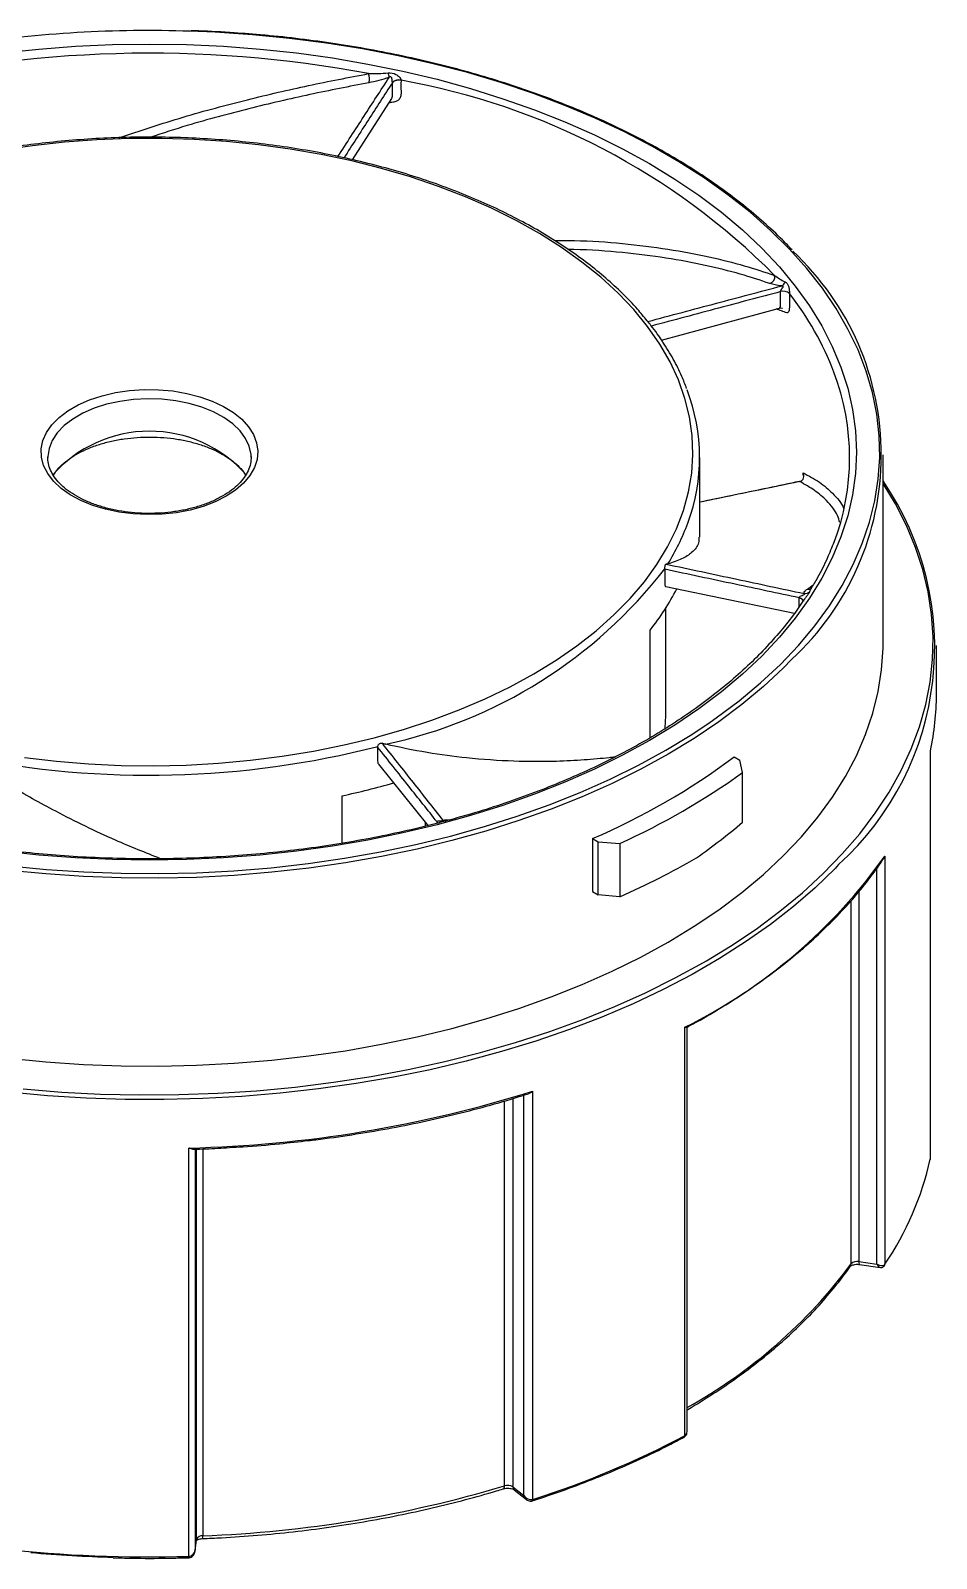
# Model space of a CAD drawing. Header units: millimetres. Extents: x 2517 to 6633, y 792 to 3241.
# Drawn here: x 3266.59 to 3288.33, y 891.37 to 928.03 of the extents above; entities that cross this region are included whole.
import ezdxf

# ---------------------------------------------------------------- set-up
doc = ezdxf.new("R2010")
doc.units = ezdxf.units.MM
doc.layers.add('实线', color=7, linetype='Continuous', lineweight=25)

msp = doc.modelspace()

# ---------------------------------------------------------------- linework, layer by layer
at = {"layer": '实线'}
for p, q in [((3275.2732, 926.4554), (3275.2732, 926.7772)), ((3274.3197, 924.9266), (3275.2568, 926.3981)), ((3284.5871, 921.4414), (3284.5871, 921.7633)), ((3281.7326, 920.5967), (3284.5622, 921.3696)), ((3267.0063, 917.8058), (3267.006, 917.783)), ((3271.886, 917.783), (3271.8856, 917.8081)), ((3282.646, 915.8742), (3282.646, 917.783)), ((3287.046, 913.341), (3287.046, 917.8483)), ((3281.8349, 914.6866), (3284.9248, 914.0496)), ((3285.0315, 914.2029), (3285.0315, 914.4159)), ((3285.2309, 914.6241), (3285.3685, 914.7266)), ((3281.8339, 911.5809), (3281.8339, 914.1716)), ((3281.4575, 911.0602), (3281.4575, 913.6431)), ((3288.326, 912.0999), (3288.326, 913.2757)), ((3288.1801, 900.9495), (3288.1801, 910.7475)), ((3288.1813, 900.9624), (3288.1813, 910.7476)), ((3274.9412, 910.4284), (3276.128, 908.9513)), ((3283.4719, 910.6002), (3283.6081, 910.5216)), ((3283.6766, 910.2251), (3283.6081, 910.5216)), ((3283.6766, 909.0317), (3283.6766, 910.2251)), ((3274.0687, 908.5267), (3274.0687, 909.6655)), ((3276.0597, 909.0363), (3276.0609, 908.9352)), ((3276.3462, 909.0051), (3276.3462, 909.0391)), ((3280.0778, 908.6409), (3280.0778, 907.3671)), ((3280.0778, 908.6409), (3280.214, 908.5622)), ((3280.214, 908.5622), (3280.7277, 908.5227)), ((3280.214, 907.2884), (3280.214, 908.5622)), ((3280.7277, 908.5227), (3280.7277, 907.2444)), ((3287.087, 908.2166), (3287.087, 898.4186)), ((3286.8988, 898.4268), (3286.8988, 907.9326)), ((3280.0778, 907.3671), (3280.214, 907.2884)), ((3280.7277, 907.2444), (3280.214, 907.2884)), ((3286.2798, 898.434), (3286.2798, 907.1472)), ((3286.4668, 907.3721), (3286.4668, 898.4889)), ((3282.2913, 894.3142), (3282.2913, 904.1122)), ((3282.3425, 894.4083), (3282.3425, 904.1195)), ((3277.9625, 893.1075), (3277.9625, 902.3443)), ((3278.1669, 902.4046), (3278.1669, 893.0802)), ((3278.4286, 892.8723), (3278.4286, 902.4821)), ((3278.636, 902.579), (3278.636, 892.781)), ((3270.3921, 891.4164), (3270.3921, 901.2144)), ((3270.5437, 901.1862), (3270.5437, 891.567)), ((3270.5748, 891.8234), (3270.5748, 901.1872)), ((3270.7231, 901.1924), (3270.7231, 891.9091)), ((3288.1777, 900.9323), (3288.1789, 900.9435)), ((3288.1801, 900.9495), (3288.1794, 900.941)), ((3286.4668, 898.4889), (3286.8988, 898.4268)), ((3286.4827, 898.4202), (3286.9775, 898.349)), ((3287.0744, 898.3847), (3287.0734, 898.3835)), ((3287.08, 898.3932), (3287.0845, 898.3988)), ((3278.1669, 893.0802), (3278.4286, 892.8723)), ((3278.1968, 893.0092), (3278.4886, 892.7774)), ((3278.6134, 892.7443), (3278.6345, 892.749)), ((3270.5424, 891.5497), (3270.574, 891.8106)), ((3270.5437, 891.567), (3270.5748, 891.8234)), ((3270.574, 891.8106), (3270.5748, 891.8234))]:
    msp.add_line(p, q, dxfattribs=at)
at = {"layer": '实线', "flags": 128}
for points in [[(3282.9005, 911.4355), (3283.0426, 911.5352), (3283.5934, 911.9477), (3284.1067, 912.376), (3284.581, 912.8191), (3285.0153, 913.2756), (3285.4082, 913.7444), (3285.7588, 914.2243), (3286.0662, 914.714), (3286.3295, 915.2122), (3286.548, 915.7175), (3286.7211, 916.2287), (3286.8485, 916.7443), (3286.9297, 917.263), (3286.9645, 917.7834), (3286.9529, 918.3042), (3286.8949, 918.824), (3286.7906, 919.3413), (3286.6403, 919.8549), (3286.4444, 920.3633), (3286.2034, 920.8652), (3285.918, 921.3593), (3285.5889, 921.8442), (3285.217, 922.3187), (3284.8032, 922.7816), (3284.3488, 923.2315), (3283.8548, 923.6674), (3283.3226, 924.0879), (3282.7536, 924.4921), (3282.1494, 924.8789), (3281.5114, 925.2472), (3280.8415, 925.596), (3280.1413, 925.9245), (3279.4128, 926.2317), (3278.6578, 926.5169), (3277.8784, 926.7792), (3277.0767, 927.018), (3276.2547, 927.2327), (3275.4146, 927.4227), (3274.5588, 927.5875), (3273.6893, 927.7266), (3272.8087, 927.8397), (3271.9191, 927.9265), (3271.0229, 927.9867), (3270.4172, 928.0122)], [(3265.9198, 927.4905), (3266.7929, 927.5839), (3267.6732, 927.6508), (3268.5584, 927.691), (3269.446, 927.7045), (3270.3336, 927.691), (3271.2188, 927.6508), (3272.0991, 927.5839), (3272.9722, 927.4905), (3273.8356, 927.3708), (3274.6869, 927.2253), (3275.5239, 927.0542), (3276.3442, 926.858), (3277.1457, 926.6373), (3277.926, 926.3927), (3278.6831, 926.1249), (3279.4148, 925.8346), (3280.1193, 925.5225), (3280.7945, 925.1896), (3281.4385, 924.8368), (3282.0497, 924.465), (3282.6264, 924.0752), (3283.1669, 923.6685), (3283.6698, 923.2461), (3284.1338, 922.8091), (3284.5575, 922.3586), (3284.9397, 921.8959), (3285.2795, 921.4224), (3285.5759, 920.9392), (3285.8281, 920.4477), (3286.0354, 919.9493), (3286.1972, 919.4453), (3286.3131, 918.9371), (3286.3828, 918.4261), (3286.406, 917.9137), (3286.3828, 917.4012), (3286.3131, 916.8902), (3286.1972, 916.382), (3286.0354, 915.878), (3285.8281, 915.3796), (3285.5759, 914.8881), (3285.2795, 914.4049), (3284.9397, 913.9314), (3284.5575, 913.4687), (3284.1338, 913.0183), (3283.6698, 912.5812), (3283.1669, 912.1588), (3282.6264, 911.7521), (3282.0497, 911.3623), (3281.4385, 910.9905), (3280.7945, 910.6377), (3280.1193, 910.3048), (3279.4148, 909.9927), (3278.6831, 909.7024), (3277.926, 909.4346), (3277.1457, 909.19), (3276.3442, 908.9693), (3275.5239, 908.7732), (3274.6869, 908.6021), (3273.8356, 908.4565), (3272.9722, 908.3368), (3272.0991, 908.2434), (3271.2188, 908.1765), (3270.3336, 908.1363), (3269.446, 908.1229), (3268.5584, 908.1363), (3267.6732, 908.1765), (3266.7929, 908.2434), (3265.9198, 908.3368)], [(3275.2591, 926.4062), (3275.2702, 926.4295), (3275.2732, 926.4553), (3275.2732, 926.4554), (3275.2732, 926.4554)], [(3278.6667, 912.5907), (3279.2016, 912.9185), (3279.7016, 913.2643), (3280.1649, 913.6267), (3280.5898, 914.0044), (3280.9749, 914.3961), (3281.3186, 914.8005), (3281.6199, 915.2159), (3281.8776, 915.641), (3282.0907, 916.0743), (3282.2587, 916.5141), (3282.3807, 916.959), (3282.4565, 917.4073), (3282.4856, 917.8573), (3282.4681, 918.3076), (3282.404, 918.7565), (3282.2935, 919.2024), (3282.137, 919.6436), (3281.9351, 920.0787), (3281.6884, 920.506), (3281.398, 920.924), (3281.0647, 921.3312), (3280.6899, 921.7262), (3280.2748, 922.1076), (3279.8209, 922.4739), (3279.3299, 922.824), (3278.8036, 923.1564), (3278.2437, 923.4701), (3277.6523, 923.7639), (3277.0316, 924.0367), (3276.3837, 924.2877), (3275.711, 924.5158), (3275.0158, 924.7202), (3274.3007, 924.9004), (3273.5682, 925.0555), (3272.821, 925.185), (3272.0617, 925.2885), (3271.293, 925.3656), (3270.5177, 925.416), (3269.7386, 925.4396), (3268.9584, 925.4362), (3268.18, 925.4059), (3267.4061, 925.3488), (3266.6395, 925.2651), (3265.8829, 925.155)], [(3284.5596, 921.3678), (3284.5701, 921.3722), (3284.6224, 921.3708), (3284.6315, 921.3681), (3284.6333, 921.3675), (3284.6341, 921.3672), (3284.6345, 921.3671), (3284.6345, 921.3671), (3284.6346, 921.3671), (3284.6346, 921.3671), (3284.6346, 921.3671), (3284.6346, 921.3671)], [(3284.5616, 921.3714), (3284.5719, 921.3764), (3284.5825, 921.3999), (3284.5871, 921.4414), (3284.5871, 921.4414), (3284.5871, 921.4414)], [(3271.2845, 916.8523), (3271.023, 916.7203), (3270.7334, 916.6096), (3270.4209, 916.5222), (3270.0909, 916.4596), (3269.7494, 916.423), (3269.4026, 916.4129), (3269.0564, 916.4297), (3268.7173, 916.4729), (3268.3911, 916.5418), (3268.0838, 916.6352), (3267.8008, 916.7514), (3267.5471, 916.8884), (3267.3273, 917.0436), (3267.1454, 917.2144), (3267.0045, 917.3977), (3266.9071, 917.5902), (3266.8551, 917.7884), (3266.8493, 917.9889), (3266.8898, 918.188), (3266.9759, 918.3822), (3267.1062, 918.5681), (3267.2782, 918.7423), (3267.4888, 918.9017), (3267.7344, 919.0435), (3268.0106, 919.1651), (3268.3123, 919.2644), (3268.6343, 919.3396), (3268.9708, 919.3893), (3269.3157, 919.4127), (3269.663, 919.4094), (3270.0064, 919.3793), (3270.3398, 919.3231), (3270.6572, 919.2418), (3270.9531, 919.1367), (3271.222, 919.0099), (3271.4593, 918.8634), (3271.6606, 918.7), (3271.8224, 918.5226), (3271.9418, 918.3343), (3272.0166, 918.1385), (3272.0456, 917.9387), (3272.0282, 917.7385), (3271.9647, 917.5414), (3271.8563, 917.3509), (3271.7049, 917.1704), (3271.5131, 917.0033), (3271.2845, 916.8523)], [(3271.8856, 917.8081), (3271.8827, 917.8567), (3271.8412, 918.0518), (3271.7531, 918.2416), (3271.6201, 918.4225), (3271.4447, 918.5909), (3271.2305, 918.7437), (3270.9815, 918.8777), (3270.7027, 918.9904), (3270.3994, 919.0796), (3270.0775, 919.1436), (3269.7434, 919.1811), (3269.4034, 919.1914), (3269.0643, 919.1743), (3268.7326, 919.13), (3268.4148, 919.0596), (3268.1171, 918.9643), (3267.8452, 918.8461), (3267.6045, 918.7071), (3267.3996, 918.5502), (3267.2346, 918.3783), (3267.1126, 918.1948), (3267.036, 918.0034), (3267.0064, 917.8076), (3267.0063, 917.8058)], [(3282.8114, 905.7084), (3283.3857, 906.0589), (3283.9972, 906.469), (3284.5724, 906.8963), (3285.1101, 907.3396), (3285.6088, 907.7978), (3286.0674, 908.2698), (3286.4846, 908.7543), (3286.8594, 909.2503), (3287.191, 909.7565), (3287.4785, 910.2716), (3287.7211, 910.7943), (3287.9182, 911.3233), (3288.0695, 911.8574), (3288.1745, 912.3951), (3288.2328, 912.9352), (3288.2445, 913.4763), (3288.2095, 914.0171), (3288.1278, 914.5562), (3287.9996, 915.0922), (3287.8254, 915.624), (3287.6054, 916.15), (3287.3403, 916.669), (3287.046, 917.1564)], [(3285.0421, 917.2075), (3285.0439, 917.2076), (3285.0475, 917.2066)], [(3285.0315, 914.417), (3285.0598, 914.409), (3285.0849, 914.398), (3285.1057, 914.3845), (3285.1214, 914.369), (3285.1314, 914.352), (3285.1354, 914.3343), (3285.1355, 914.3323)], [(3281.8911, 906.1566), (3282.5152, 906.536), (3283.1047, 906.9334), (3283.658, 907.3478), (3284.1736, 907.7781), (3284.6501, 908.2232), (3285.0864, 908.6818), (3285.4811, 909.1528), (3285.8333, 909.6349), (3286.1421, 910.1268), (3286.4066, 910.6272), (3286.6261, 911.1348), (3286.8, 911.6483), (3286.928, 912.1663), (3287.0095, 912.6874), (3287.0445, 913.2102), (3287.046, 913.341)], [(3284.8593, 912.9434), (3284.6501, 912.7305), (3284.1736, 912.2854), (3283.658, 911.8551), (3283.1047, 911.4407), (3282.5152, 911.0433), (3281.8911, 910.6639), (3281.2339, 910.3036), (3280.5455, 909.9633), (3279.8276, 909.6439), (3279.0823, 909.3463), (3278.3113, 909.0712), (3277.5169, 908.8193), (3276.701, 908.5915), (3275.866, 908.3881), (3275.0138, 908.2099), (3274.147, 908.0572), (3273.2676, 907.9305), (3272.3781, 907.8301), (3271.4809, 907.7562), (3270.5782, 907.7091), (3269.6726, 907.6889), (3268.7663, 907.6956), (3267.8619, 907.7293), (3266.9616, 907.7898), (3266.068, 907.877)], [(3266.4493, 910.5873), (3267.2137, 910.497), (3267.986, 910.4332), (3268.7635, 910.3961), (3269.5435, 910.386), (3270.3232, 910.4029), (3271.0997, 910.4466), (3271.8703, 910.5171), (3272.6322, 910.614), (3273.3827, 910.7371), (3274.1191, 910.8858), (3274.8388, 911.0597), (3275.5392, 911.2582), (3276.2177, 911.4805), (3276.8721, 911.7258), (3277.4998, 911.9932), (3278.0987, 912.2819), (3278.6667, 912.5907)], [(3266.0833, 907.9876), (3266.9729, 907.9008), (3267.8691, 907.8406), (3268.7694, 907.8071), (3269.6716, 907.8004), (3270.5731, 907.8205), (3271.4716, 907.8674), (3272.3648, 907.9409), (3273.2503, 908.0409), (3274.1256, 908.167), (3274.9885, 908.319), (3275.8368, 908.4965), (3276.6681, 908.6989), (3277.4802, 908.9257), (3278.271, 909.1764), (3279.0385, 909.4502), (3279.7805, 909.7465), (3280.495, 910.0645), (3281.1803, 910.4032), (3281.8345, 910.7619), (3282.4558, 911.1396), (3282.9005, 911.4355)], [(3281.8144, 911.2592), (3281.8187, 911.297), (3281.8339, 911.5809)], [(3285.9802, 908.014), (3285.893, 907.9237), (3285.4144, 907.4607), (3284.8967, 907.0119), (3284.3412, 906.5785), (3283.7492, 906.1614), (3283.1223, 905.7618), (3282.4619, 905.3805), (3281.7696, 905.0186), (3281.0472, 904.6769), (3280.2964, 904.3562), (3279.519, 904.0574), (3278.717, 903.7811), (3277.8923, 903.528), (3277.0469, 903.2988), (3276.1829, 903.094), (3275.3024, 902.9141), (3274.4076, 902.7596), (3273.5007, 902.6308), (3272.5838, 902.5281), (3271.6593, 902.4517), (3270.7293, 902.4017), (3269.7963, 902.3784), (3268.8623, 902.3817), (3267.9298, 902.4117), (3267.001, 902.4683), (3266.0781, 902.5513)], [(3266.068, 903.3697), (3266.9616, 903.2825), (3267.8619, 903.222), (3268.7663, 903.1883), (3269.6726, 903.1816), (3270.5782, 903.2018), (3271.4809, 903.2489), (3272.3781, 903.3228), (3273.2676, 903.4232), (3274.147, 903.5499), (3275.0138, 903.7026), (3275.866, 903.8808), (3276.701, 904.0842), (3277.5169, 904.312), (3278.3113, 904.5639), (3279.0823, 904.839), (3279.8276, 905.1366), (3280.5455, 905.456), (3281.2339, 905.7963), (3281.8911, 906.1566)], [(3266.4125, 902.6302), (3267.3411, 902.5563), (3268.2749, 902.5091), (3269.2116, 902.4889), (3270.149, 902.4956), (3271.0845, 902.5293), (3272.016, 902.5899), (3272.9411, 902.6772), (3273.8576, 902.7911), (3274.763, 902.9311), (3275.6552, 903.0971), (3276.532, 903.2885), (3277.3912, 903.5049), (3278.2306, 903.7457), (3279.0482, 904.0104), (3279.8419, 904.2983), (3280.6098, 904.6087), (3281.3499, 904.9408), (3282.0604, 905.2938), (3282.7396, 905.6668), (3282.8114, 905.7084)], [(3277.9343, 893.0361), (3277.9405, 893.039), (3277.9498, 893.0487), (3277.9567, 893.0637), (3277.961, 893.0836), (3277.9625, 893.1075)], [(3278.636, 892.781), (3278.6336, 892.7687), (3278.6299, 892.7584), (3278.6249, 892.7505), (3278.6189, 892.7452), (3278.6135, 892.7431)], [(3278.6444, 892.7833), (3278.6437, 892.7713), (3278.6415, 892.7613), (3278.6379, 892.7538), (3278.633, 892.7489), (3278.63, 892.7475)]]:
    msp.add_lwpolyline(points, dxfattribs=at)
at = {"layer": '实线'}
for centre, radius, start, end in [((3269.4375, 898.1699), 29.8584, 88.11963, 98.51201), ((3269.4592, 899.2428), 28.2427, 79.30682, 104.0006), ((3274.4589, 926.8729), 0.27, 338.95261, 26.89872), ((3274.8232, 926.8885), 0.374, 2.53246, 19.52467), ((3275.4238, 926.632), 0.21, 74.34891, 135.85442), ((3275.4214, 926.6325), 0.2071, 73.42095, 135.69977), ((3272.5825, 910.3634), 16.7238, 44.82307, 80.02112), ((3280.3255, 917.8471), 6.6784, 312.75572, 47.00482), ((3284.2774, 922.1196), 0.1703, 288.15467, 11.08185), ((3284.6544, 921.5558), 0.2191, 48.48, 107.89407), ((3284.6533, 921.5571), 0.2165, 47.48384, 107.80976), ((3284.5547, 922.0351), 0.1465, 294.94094, 344.83037), ((3279.0469, 917.2225), 7.3021, 20.91142, 38.01747), ((3280.4741, 917.7829), 5.7689, 339.10391, 20.77137), ((3278.1276, 917.7834), 4.517, 339.55375, 21.06246), ((3269.4473, 915.3229), 3.0926, 41.39331, 138.80234), ((3281.2324, 913.2286), 7.0522, 312.31716, 34.47571), ((3277.3284, 918.0612), 5.3629, 328.13365, 339.75632), ((3272.6945, 922.1734), 11.5292, 282.10884, 322.25165), ((3276.6952, 917.4343), 6.0871, 321.47707, 332.59188), ((3285.0255, 914.3029), 0.1132, 13.58548, 86.94556), ((3285.1706, 914.6818), 0.1634, 262.52464, 313.49726), ((3285.2592, 914.7684), 0.147, 258.91439, 293.99137), ((3281.9576, 912.1029), 6.3684, 347.71189, 359.9731), ((3269.4354, 932.3266), 22.1669, 258.51915, 284.32937), ((3273.5561, 923.8574), 16.5553, 293.19965, 306.79498), ((3270.0059, 928.5354), 19.3023, 282.15089, 285.93596), ((3273.6985, 924.1042), 17.0937, 294.28127, 305.71336), ((3276.3007, 909.0012), 0.0599, 0.41303, 40.5849), ((3276.3003, 909), 0.0603, 1.00363, 40.44823), ((3276.5515, 909.1655), 0.1077, 230.81428, 275.7338), ((3276.5126, 915.718), 12.9649, 296.46951, 324.64857), ((3269.6802, 931.0982), 29.8923, 271.36471, 287.4337), ((3280.8954, 902.5941), 7.4682, 326.05031, 347.23107), ((3276.3376, 905.8147), 12.3823, 299.00962, 323.41119), ((3286.1819, 898.4324), 0.0979, 325.43812, 0.93418), ((3286.4235, 898.2908), 0.2029, 77.66345, 135.09624), ((3286.549, 898.4718), 0.084, 168.20198, 217.86342), ((3287.0294, 898.4207), 0.0576, 321.28836, 357.91208), ((3287.0412, 898.4227), 0.0493, 326.89998, 0.82586), ((3271.9773, 913.7815), 22.0313, 287.61506, 297.89364), ((3282.2458, 894.3052), 0.0387, 304.25915, 6.94741), ((3282.2593, 894.3061), 0.033, 311.94629, 14.19301), ((3269.6684, 920.7462), 28.8564, 272.09458, 286.70382), ((3278.0362, 892.8805), 0.2387, 56.79629, 108.00134), ((3278.2536, 893.0749), 0.0868, 176.51216, 229.18468), ((3270.7059, 891.7677), 0.1425, 83.04542, 156.9781), ((3270.4974, 891.8909), 0.2264, 347.36874, 4.61682), ((3269.4443, 923.8577), 32.4556, 263.72039, 271.6563), ((3269.4344, 923.6105), 32.2273, 264.94873, 268.46721), ((3270.2241, 891.4065), 0.1585, 351.03024, 3.2977), ((3270.586, 891.4345), 0.1948, 185.34567, 195.29697)]:
    msp.add_arc(centre, radius, start, end, dxfattribs=at)
for centre, major_axis, ratio, start_param, end_param in [((3269.446, 915.3956), (18.1355, 1.508), 0.6251762, 5.4678791, 5.5609278), ((3269.446, 915.4298), (18.1594, -0.2698), 0.5671246, 5.3911361, 5.5282413), ((3286.9375, 898.5164), (0.1515, -0.0947), 0.5418637, 4.7946607, 6.2455115), ((3286.9375, 898.5164), (-0.0543, 0.1663), 0.4066435, 2.0023333, 2.9434426), ((3282.1825, 894.4467), (0.1373, -0.1075), 0.7640538, 5.9996815, 6.8222138), ((3278.5581, 892.9266), (0.1373, -0.1075), 0.7640538, 4.3089396, 5.7597904), ((3278.5581, 892.9266), (-0.0125, 0.1763), 0.7779462, 1.8280789, 2.5017114), ((3270.3841, 891.5735), (0.1381, 0.0836), 0.9678817, 4.2326452, 5.683496)]:
    msp.add_ellipse(centre, major_axis=major_axis, ratio=ratio, start_param=start_param, end_param=end_param, dxfattribs=at)
for points, knots in [([(3272.1871, 927.9165), (3271.9512, 927.9368), (3271.4328, 927.9813), (3270.8483, 928.0149), (3270.5004, 928.0228), (3270.4379, 928.0242)], [0, 0, 0, 0, 0.4066266, 0.8933152, 1, 1, 1, 1]), ([(3284.8628, 922.7635), (3284.7873, 922.844), (3284.5752, 923.0699), (3284.1867, 923.428), (3283.7017, 923.8376), (3283.1811, 924.2324), (3282.6284, 924.6121), (3282.0443, 924.9757), (3281.4305, 925.3223), (3280.7883, 925.6512), (3280.1192, 925.9615), (3279.4249, 926.2526), (3278.707, 926.5237), (3277.9671, 926.7742), (3277.2072, 927.0035), (3276.4289, 927.2112), (3275.6341, 927.3967), (3274.8246, 927.5595), (3274.0026, 927.6999), (3273.1692, 927.8147), (3272.5631, 927.8865), (3272.2337, 927.9128), (3272.1871, 927.9165)], [0, 0, 0, 0, 0.0295237, 0.0829361, 0.1363602, 0.1897924, 0.2432295, 0.2966692, 0.3501092, 0.4035482, 0.4569852, 0.5104198, 0.5638516, 0.6172805, 0.6707066, 0.7241299, 0.7775506, 0.830969, 0.8843852, 0.9377998, 0.9912128, 1, 1, 1, 1]), ([(3268.7123, 925.4562), (3269.2272, 925.6266), (3270.2583, 925.9679), (3271.7821, 926.3749), (3273.2736, 926.7209), (3274.2232, 926.9034), (3274.6997, 926.995)], [0, 0, 0, 0, 0.2529662, 0.5065453, 0.752415, 1, 1, 1, 1]), ([(3273.9685, 925.0055), (3274.176, 925.3265), (3274.5857, 925.9605), (3274.9949, 926.5929), (3275.1969, 926.905)], [0, 0, 0, 0, 0.5063331, 1, 1, 1, 1]), ([(3275.1969, 926.905), (3275.1129, 926.8748), (3275.031, 926.8506), (3274.8693, 926.8084), (3274.7894, 926.7906), (3274.7109, 926.7759)], [0, 0, 0, 0, 0.5, 0.5, 1, 1, 1, 1]), ([(3275.1758, 927.0135), (3275.2398, 927.0195), (3275.3045, 927.006), (3275.3867, 926.9597), (3275.4123, 926.9404), (3275.446, 926.905), (3275.4566, 926.892), (3275.4735, 926.8639), (3275.48, 926.848), (3275.4805, 926.8342)], [0, 0, 0, 0, 0.5, 0.5, 0.75, 0.75, 0.875, 0.875, 1, 1, 1, 1]), ([(3275.2732, 926.7782), (3275.2729, 926.7929), (3275.272, 926.8123), (3275.2692, 926.8452), (3275.2673, 926.8602), (3275.2607, 926.8884), (3275.2572, 926.9028), (3275.2385, 926.9162), (3275.229, 926.9174), (3275.2119, 926.9135), (3275.2042, 926.9095), (3275.1969, 926.905)], [0, 0, 0, 0, 0.25, 0.25, 0.5, 0.5, 0.75, 0.75, 0.875, 0.875, 1, 1, 1, 1]), ([(3274.7109, 926.7759), (3274.2421, 926.6852), (3273.3014, 926.5031), (3271.8377, 926.1604), (3270.5562, 925.8218), (3269.7669, 925.5637), (3269.4744, 925.4681)], [0, 0, 0, 0, 0.27801779, 0.55797674, 0.83616835, 1, 1, 1, 1]), ([(3275.2732, 926.7772), (3275.0818, 926.4804), (3274.6951, 925.8805), (3274.3084, 925.2792), (3274.113, 924.9755)], [0, 0, 0, 0, 0.4947759, 1, 1, 1, 1]), ([(3275.4805, 926.831), (3275.4795, 926.7445), (3275.478, 926.6208), (3275.484, 926.464), (3275.4441, 926.3814), (3275.379, 926.3266), (3275.286, 926.3059), (3275.2217, 926.2953), (3275.1878, 926.2897)], [0, 0, 0, 0, 0.3576546, 0.5110312, 0.6310642, 0.7515682, 0.8687964, 1, 1, 1, 1]), ([(3281.3837, 921.0653), (3281.3084, 921.158), (3281.1269, 921.3815), (3280.7961, 921.7224), (3280.399, 922.0887), (3279.9658, 922.4407), (3279.4995, 922.778), (3279.0014, 923.0993), (3278.4731, 923.4036), (3277.9163, 923.6899), (3277.3328, 923.9575), (3276.7246, 924.2054), (3276.0934, 924.433), (3275.4413, 924.6395), (3274.7704, 924.8243), (3274.0828, 924.987), (3273.3806, 925.1268), (3272.6661, 925.2436), (3271.9415, 925.3368), (3271.2091, 925.4063), (3270.4711, 925.4518), (3269.7299, 925.4731), (3268.9878, 925.4703), (3268.2472, 925.4432), (3267.5103, 925.3921), (3266.7795, 925.317), (3266.0571, 925.2183), (3265.3453, 925.0961), (3264.6464, 924.9508), (3263.9626, 924.783), (3263.296, 924.593), (3262.6486, 924.3815), (3262.0227, 924.1491), (3261.42, 923.8965), (3260.8426, 923.6244), (3260.2922, 923.3337), (3259.7706, 923.0252), (3259.2795, 922.6999), (3258.8205, 922.3587), (3258.3951, 922.0026), (3258.0049, 921.6328), (3257.6499, 921.2508), (3257.3369, 920.8564), (3257.1386, 920.5838), (3257.0562, 920.4407), (3257.053, 920.4352)], [0, 0, 0, 0, 0.0169611, 0.0408739, 0.0648096, 0.0887615, 0.1127238, 0.1366919, 0.1606621, 0.1846314, 0.2085984, 0.232562, 0.2565218, 0.2804777, 0.3044299, 0.3283784, 0.3523237, 0.3762661, 0.4002063, 0.4241445, 0.4480814, 0.4720176, 0.4959534, 0.5198894, 0.543826, 0.5677638, 0.5917033, 0.615645, 0.6395894, 0.6635371, 0.6874885, 0.7114442, 0.7354043, 0.7593693, 0.7833391, 0.8073135, 0.8312922, 0.8552739, 0.879257, 0.9032381, 0.9272133, 0.9511775, 0.9751245, 0.9990469, 1, 1, 1, 1]), ([(3279.1649, 922.9878), (3279.3244, 922.9891), (3279.897, 922.9941), (3280.8157, 922.9244), (3281.903, 922.792), (3282.8769, 922.6054), (3283.7398, 922.3875), (3284.2091, 922.2309), (3284.4445, 922.1523)], [0, 0, 0, 0, 0.0709295, 0.2545413, 0.4434582, 0.6323751, 0.8155487, 1, 1, 1, 1]), ([(3284.3305, 921.9578), (3284.1003, 922.0341), (3283.6383, 922.1871), (3282.7955, 922.398), (3281.8528, 922.5782), (3280.7919, 922.7054), (3280.0008, 922.7735), (3279.5418, 922.7713), (3279.5001, 922.7711)], [0, 0, 0, 0, 0.1945352, 0.3904288, 0.5850856, 0.7797424, 0.9800062, 1, 1, 1, 1]), ([(3281.3995, 921.0464), (3281.9488, 921.1931), (3282.4981, 921.3395), (3283.0473, 921.4856), (3283.5704, 921.6247), (3284.0934, 921.7636), (3284.6164, 921.9023)], [0, 0, 0, 0, 0.0022615971, 0.0022615971, 0.0022615971, 0.0044154381, 0.0044154381, 0.0044154381, 0.0044154381]), ([(3284.5871, 921.7633), (3284.0899, 921.6311), (3283.057, 921.3565), (3282.0242, 921.0805), (3281.4885, 920.9374)], [0, 0, 0, 0, 0.4813682, 1, 1, 1, 1]), ([(3284.6164, 921.9023), (3284.5549, 921.9069), (3284.5031, 921.9146), (3284.4092, 921.9336), (3284.3675, 921.9449), (3284.3305, 921.9578)], [0, 0, 0, 0, 0.5, 0.5, 1, 1, 1, 1]), ([(3284.7996, 921.7167), (3284.8022, 921.6043), (3284.8055, 921.4619), (3284.7944, 921.3095), (3284.7725, 921.2616), (3284.7326, 921.2447), (3284.6531, 921.2883), (3284.5698, 921.3146), (3284.5025, 921.3393), (3284.4806, 921.3473)], [0, 0, 0, 0, 0.2930927, 0.371116, 0.447021, 0.5232616, 0.6468116, 0.8849574, 1, 1, 1, 1]), ([(3284.5871, 921.7643), (3284.587, 921.779), (3284.5964, 921.7965), (3284.6146, 921.8256), (3284.6244, 921.8387), (3284.6423, 921.8642), (3284.6524, 921.8771), (3284.6522, 921.895), (3284.6472, 921.8997), (3284.6329, 921.9032), (3284.6247, 921.9031), (3284.6164, 921.9023)], [0, 0, 0, 0, 0.25, 0.25, 0.5, 0.5, 0.75, 0.75, 0.875, 0.875, 1, 1, 1, 1]), ([(3284.6961, 921.9968), (3284.7346, 921.9783), (3284.7636, 921.9424), (3284.7857, 921.8712), (3284.7904, 921.8446), (3284.7954, 921.7999), (3284.7967, 921.7841), (3284.7987, 921.7515), (3284.7994, 921.7339), (3284.7996, 921.7199)], [0, 0, 0, 0, 0.5, 0.5, 0.75, 0.75, 0.875, 0.875, 1, 1, 1, 1]), ([(3282.3318, 919.4429), (3282.2957, 919.5383), (3282.2061, 919.775), (3282.0174, 920.1458), (3281.769, 920.554), (3281.5564, 920.8609), (3281.4154, 921.0277), (3281.3837, 921.0653)], [0, 0, 0, 0, 0.1701039, 0.421832, 0.6740267, 0.926667, 1, 1, 1, 1]), ([(3267.1399, 917.3566), (3267.1612, 917.3913), (3267.2153, 917.4795), (3267.3468, 917.6152), (3267.5257, 917.7596), (3267.7384, 917.8903), (3267.9797, 918.0054), (3268.2465, 918.1025), (3268.5341, 918.1797), (3268.8378, 918.2355), (3269.1521, 918.2687), (3269.4718, 918.2786), (3269.7911, 918.2649), (3270.1044, 918.228), (3270.4061, 918.1686), (3270.6909, 918.0878), (3270.9538, 917.9876), (3271.1902, 917.87), (3271.3967, 917.7378), (3271.5677, 917.5937), (3271.6872, 917.4658), (3271.7347, 917.386), (3271.751, 917.3584)], [0, 0, 0, 0, 0.0343279, 0.0872385, 0.1394879, 0.1915037, 0.2434859, 0.2955214, 0.3476502, 0.399871, 0.452164, 0.5045015, 0.556853, 0.6091809, 0.6614485, 0.7136242, 0.7656793, 0.817594, 0.8693713, 0.9210645, 0.9727747, 1, 1, 1, 1]), ([(3271.2045, 916.8602), (3271.1655, 916.8386), (3271.052, 916.7757), (3270.8419, 916.6834), (3270.5695, 916.5913), (3270.2769, 916.5198), (3269.9699, 916.47), (3269.6535, 916.4431), (3269.3334, 916.4396), (3269.0152, 916.4596), (3268.7045, 916.5027), (3268.4069, 916.5681), (3268.1275, 916.6543), (3267.8713, 916.7595), (3267.6427, 916.8813), (3267.4455, 917.0171), (3267.2825, 917.1637), (3267.1557, 917.318), (3267.0668, 917.4773), (3267.0126, 917.6394), (3267.0085, 917.7479), (3267.0065, 917.8026)], [0, 0, 0, 0, 0.0280529, 0.0817608, 0.1355799, 0.1894982, 0.2435072, 0.2975836, 0.3516977, 0.4058175, 0.4599009, 0.5139131, 0.5678217, 0.6215988, 0.6752283, 0.728724, 0.7821617, 0.8356596, 0.8895375, 0.9443363, 1, 1, 1, 1]), ([(3271.8854, 917.8047), (3271.8834, 917.7489), (3271.8794, 917.6361), (3271.8213, 917.4671), (3271.7249, 917.3008), (3271.5887, 917.1428), (3271.4184, 916.9934), (3271.2761, 916.9049), (3271.2045, 916.8602)], [0, 0, 0, 0, 0.1694036, 0.3422844, 0.510722, 0.6747102, 0.836174, 1, 1, 1, 1]), ([(3285.0483, 917.2068), (3285.0723, 917.2119), (3285.0927, 917.2241), (3285.1222, 917.2555), (3285.1318, 917.2746), (3285.1476, 917.3352), (3285.1417, 917.3786), (3285.1248, 917.4191)], [0, 0, 0, 0, 0.25, 0.25, 0.5, 0.5, 1, 1, 1, 1]), ([(3285.1348, 917.3407), (3285.1334, 917.3662), (3285.1319, 917.3926), (3285.125, 917.4182), (3285.1248, 917.4191)], [0, 0, 0, 0, 0.9646678, 1, 1, 1, 1]), ([(3285.1248, 917.4191), (3285.2623, 917.3452), (3285.5379, 917.197), (3285.8597, 916.9082), (3286.0534, 916.6929), (3286.0983, 916.5646), (3286.0991, 916.5622)], [0, 0, 0, 0, 0.3074662, 0.6163685, 0.9929481, 1, 1, 1, 1]), ([(3285.0421, 917.2075), (3284.7916, 917.1554), (3283.9929, 916.9893), (3283.1942, 916.8235), (3282.646, 916.7097)], [0, 0, 0, 0, 0.31364006, 1, 1, 1, 1]), ([(3285.0475, 917.2066), (3284.3314, 917.058), (3283.5309, 916.8919), (3282.7303, 916.726), (3282.646, 916.7085)], [0, 0, 0, 0, 0.894698, 1, 1, 1, 1]), ([(3286.0046, 916.2256), (3285.9893, 916.281), (3285.9387, 916.4643), (3285.7278, 916.7243), (3285.4197, 916.999), (3285.1718, 917.1373), (3285.0475, 917.2066)], [0, 0, 0, 0, 0.1481636, 0.4896552, 0.7443052, 1, 1, 1, 1]), ([(3282.6269, 915.8743), (3282.6295, 915.8278), (3282.6368, 915.6986), (3282.4856, 915.5151), (3282.2326, 915.3403), (3281.9998, 915.2667), (3281.883, 915.2298)], [0, 0, 0, 0, 0.1795378, 0.4982672, 0.7483843, 1, 1, 1, 1]), ([(3285.8641, 915.7534), (3285.8123, 915.622), (3285.6995, 915.3352), (3285.5144, 914.9631), (3285.369, 914.7253), (3285.3157, 914.6382)], [0, 0, 0, 0, 0.3489361, 0.7616405, 1, 1, 1, 1]), ([(3281.8107, 915.1154), (3281.8114, 915.1232), (3281.8118, 915.1318), (3281.8123, 915.1403), (3281.8128, 915.1488), (3281.8133, 915.1575), (3281.8141, 915.1658), (3281.8149, 915.1745), (3281.816, 915.1829), (3281.8177, 915.1904), (3281.8194, 915.1979), (3281.8218, 915.2047), (3281.8248, 915.2099), (3281.8276, 915.2148), (3281.8311, 915.2186), (3281.8347, 915.2209), (3281.8374, 915.2225), (3281.8402, 915.2235), (3281.843, 915.2237)], [0, 0, 0, 0, 0.00003213243, 0.00003213243, 0.00003213243, 0.00006413439, 0.00006413439, 0.00006413439, 0.00009796916, 0.00009796916, 0.00009796916, 0.00013237075, 0.00013237075, 0.00013237075, 0.00016431008, 0.00016431008, 0.00016431008, 0.00018722294, 0.00018722294, 0.00018722294, 0.00018722294]), ([(3281.843, 915.2237), (3282.4074, 915.1041), (3282.9719, 914.9841), (3283.5364, 914.8639), (3284.074, 914.7494), (3284.6117, 914.6347), (3285.1493, 914.5198)], [0, 0, 0, 0, 0.0022615971, 0.0022615971, 0.0022615971, 0.0044154381, 0.0044154381, 0.0044154381, 0.0044154381]), ([(3281.8101, 915.1004), (3281.8102, 915.0518), (3281.8104, 914.9409), (3281.8087, 914.8102), (3281.8112, 914.7193), (3281.8205, 914.691), (3281.8302, 914.6882), (3281.835, 914.6868)], [0, 0, 0, 0, 0.3102312, 0.7072359, 0.8173292, 0.9091257, 1, 1, 1, 1]), ([(3285.0315, 914.4159), (3284.5197, 914.5251), (3284.0079, 914.634), (3283.4962, 914.7428), (3282.9341, 914.8623), (3282.3721, 914.9815), (3281.8101, 915.1004)], [0.0002009624, 0.0002009624, 0.0002009624, 0.0002009624, 0.0022498948, 0.0022498948, 0.0022498948, 0.0045000334, 0.0045000334, 0.0045000334, 0.0045000334]), ([(3285.1569, 914.3831), (3285.0709, 914.2559), (3284.8844, 913.9802), (3284.5507, 913.5665), (3284.1667, 913.1414), (3283.7452, 912.7278), (3283.2888, 912.3266), (3282.798, 911.9387), (3282.2741, 911.5652), (3281.7184, 911.2069), (3281.1323, 910.8647), (3280.5171, 910.5396), (3279.8744, 910.2323), (3279.2057, 909.9437), (3278.5128, 909.6743), (3277.7967, 909.4258), (3277.1509, 909.2225), (3276.7369, 909.1113), (3276.5755, 909.068)], [0, 0, 0, 0, 0.0553712, 0.1200334, 0.18464, 0.249204, 0.3137372, 0.3782497, 0.4427497, 0.5072436, 0.5717359, 0.6362295, 0.7007269, 0.7652301, 0.8297402, 0.8942577, 0.9587827, 1, 1, 1, 1]), ([(3285.0315, 914.417), (3285.0317, 914.4316), (3285.0458, 914.4435), (3285.0744, 914.4614), (3285.0902, 914.4684), (3285.1221, 914.482), (3285.1399, 914.4882), (3285.1583, 914.5018), (3285.1607, 914.5071), (3285.1576, 914.5147), (3285.1537, 914.5175), (3285.1493, 914.5198)], [0, 0, 0, 0, 0.25, 0.25, 0.5, 0.5, 0.75, 0.75, 0.875, 0.875, 1, 1, 1, 1]), ([(3285.1493, 914.5198), (3285.1463, 914.5398), (3285.1549, 914.5579), (3285.1839, 914.5923), (3285.2048, 914.6086), (3285.2309, 914.6241)], [0, 0, 0, 0, 0.5, 0.5, 1, 1, 1, 1]), ([(3285.2831, 914.5632), (3285.2795, 914.5547), (3285.2726, 914.5377), (3285.2527, 914.5055), (3285.2231, 914.466), (3285.1895, 914.4261), (3285.1671, 914.3932), (3285.1592, 914.3815)], [0, 0, 0, 0, 0.2023219, 0.4004175, 0.5912837, 0.855548, 1, 1, 1, 1]), ([(3285.3204, 914.6363), (3285.3195, 914.6351), (3285.302, 914.6114), (3285.2923, 914.5867), (3285.2831, 914.5632)], [0, 0, 0, 0, 0.0541734, 1, 1, 1, 1]), ([(3285.3188, 914.6393), (3285.3161, 914.6342), (3285.3115, 914.6255), (3285.3136, 914.6278), (3285.3145, 914.6288)], [0, 0, 0, 0, 0.5922563, 1, 1, 1, 1]), ([(3274.9199, 910.835), (3274.9201, 910.7861), (3274.9204, 910.6747), (3274.9183, 910.5475), (3274.9212, 910.4561), (3274.937, 910.4366), (3274.9427, 910.4296)], [0, 0, 0, 0, 0.3524297, 0.803436, 0.9285045, 1, 1, 1, 1]), ([(3276.3462, 909.0391), (3276.1196, 909.3248), (3275.893, 909.6104), (3275.6664, 909.8957), (3275.4176, 910.2091), (3275.1688, 910.5222), (3274.9199, 910.835)], [0.0002009624, 0.0002009624, 0.0002009624, 0.0002009624, 0.0022498948, 0.0022498948, 0.0022498948, 0.0045000334, 0.0045000334, 0.0045000334, 0.0045000334]), ([(3274.9216, 910.8494), (3274.9233, 910.8566), (3274.926, 910.8645), (3274.9295, 910.872), (3274.933, 910.8796), (3274.9374, 910.8871), (3274.9425, 910.894), (3274.9479, 910.9012), (3274.9543, 910.9078), (3274.9613, 910.9132), (3274.9684, 910.9187), (3274.9764, 910.9229), (3274.9846, 910.9255), (3274.9923, 910.9279), (3275.0004, 910.9289), (3275.0082, 910.9284), (3275.0138, 910.9281), (3275.0193, 910.927), (3275.0246, 910.9254)], [0, 0, 0, 0, 0.00003213243, 0.00003213243, 0.00003213243, 0.00006413439, 0.00006413439, 0.00006413439, 0.00009796916, 0.00009796916, 0.00009796916, 0.00013237075, 0.00013237075, 0.00013237075, 0.00016431008, 0.00016431008, 0.00016431008, 0.00018722294, 0.00018722294, 0.00018722294, 0.00018722294]), ([(3275.0246, 910.9254), (3275.2735, 910.6113), (3275.5225, 910.2968), (3275.7715, 909.982), (3276.0088, 909.6822), (3276.246, 909.3822), (3276.4834, 909.082)], [0, 0, 0, 0, 0.0022615971, 0.0022615971, 0.0022615971, 0.0044154381, 0.0044154381, 0.0044154381, 0.0044154381]), ([(3280.6162, 910.5974), (3280.5687, 910.5914), (3280.3469, 910.5632), (3279.8802, 910.5227), (3279.1329, 910.4831), (3278.1983, 910.4826), (3277.1467, 910.5548), (3276.1105, 910.6893), (3275.4461, 910.8302), (3275.113, 910.9008)], [0, 0, 0, 0, 0.037496, 0.1752061, 0.3129162, 0.5038348, 0.6965828, 0.8478382, 1, 1, 1, 1]), ([(3269.7143, 908.1547), (3269.3525, 908.299), (3268.5073, 908.6361), (3267.2931, 909.2297), (3266.0852, 909.899), (3265.378, 910.368), (3265.0233, 910.6033)], [0, 0, 0, 0, 0.2252551, 0.52622449, 0.76240465, 1, 1, 1, 1]), ([(3276.5755, 909.068), (3276.4848, 909.0428), (3276.1431, 908.9476), (3275.5323, 908.8051), (3274.7456, 908.6409), (3273.9445, 908.5008), (3273.1325, 908.3835), (3272.3112, 908.2897), (3271.4828, 908.2194), (3270.6493, 908.173), (3269.8128, 908.1505), (3268.9754, 908.152), (3268.1391, 908.1775), (3267.3061, 908.2268), (3266.4785, 908.3001), (3265.6581, 908.3966), (3264.8479, 908.5177), (3264.1887, 908.6324), (3263.8055, 908.715), (3263.6835, 908.7413)], [0, 0, 0, 0, 0.0228165, 0.0859759, 0.1491415, 0.2123128, 0.2754889, 0.3386692, 0.4018528, 0.4650389, 0.5282265, 0.5914151, 0.6546036, 0.7177908, 0.780976, 0.8441583, 0.9073369, 0.9705108, 1, 1, 1, 1]), ([(3276.3462, 909.0402), (3276.3465, 909.0547), (3276.3571, 909.0606), (3276.3793, 909.0665), (3276.3918, 909.0667), (3276.419, 909.0661), (3276.4341, 909.0645), (3276.4603, 909.0674), (3276.4688, 909.0701), (3276.4787, 909.0761), (3276.4814, 909.0792), (3276.4834, 909.082)], [0, 0, 0, 0, 0.25, 0.25, 0.5, 0.5, 0.75, 0.75, 0.875, 0.875, 1, 1, 1, 1]), ([(3276.4834, 909.082), (3276.5351, 909.087), (3276.5869, 909.0921), (3276.6486, 909.0881), (3276.6486, 909.0881)], [0, 0, 0, 0, 0.99846, 1, 1, 1, 1]), ([(3282.3365, 904.1097), (3282.4168, 904.1533), (3282.713, 904.3139), (3283.2044, 904.6043), (3283.7981, 904.9867), (3284.3595, 905.3854), (3284.8882, 905.7989), (3285.3826, 906.2264), (3285.8419, 906.6671), (3286.265, 907.1199), (3286.6502, 907.584), (3286.9081, 907.9332), (3287.0375, 908.1273), (3287.0601, 908.1613)], [0, 0, 0, 0, 0.0387768, 0.1431303, 0.2474949, 0.3518619, 0.4562278, 0.5605891, 0.6649412, 0.7692785, 0.8735941, 0.9778804, 1, 1, 1, 1]), ([(3287.087, 908.2166), (3287.0868, 908.216), (3287.0838, 908.2067), (3287.077, 908.1873), (3287.0648, 908.1712), (3287.0582, 908.1625)], [0, 0, 0, 0, 0.0357099, 0.4784057, 1, 1, 1, 1]), ([(3282.3364, 904.1099), (3282.336, 904.1093), (3282.3325, 904.104), (3282.3156, 904.107), (3282.2979, 904.1106), (3282.2918, 904.1121), (3282.2913, 904.1122)], [0, 0, 0, 0, 0.0795496, 0.7161, 0.978809, 1, 1, 1, 1]), ([(3273.2546, 901.3934), (3273.3156, 901.4), (3273.6672, 901.4383), (3274.3012, 901.5313), (3275.1539, 901.6733), (3275.9933, 901.8403), (3276.8186, 902.0293), (3277.627, 902.2412), (3278.1978, 902.4082), (3278.4985, 902.5043), (3278.5402, 902.5176)], [0, 0, 0, 0, 0.03291134, 0.18986145, 0.34681587, 0.50377539, 0.66074094, 0.8177132, 0.97469281, 1, 1, 1, 1]), ([(3278.636, 902.579), (3278.6354, 902.5785), (3278.6282, 902.5714), (3278.6035, 902.55), (3278.5717, 902.5265), (3278.5454, 902.5202), (3278.5399, 902.5188)], [0, 0, 0, 0, 0.0194285, 0.2603039, 0.8439457, 1, 1, 1, 1]), ([(3270.4887, 901.1853), (3270.4827, 901.1848), (3270.4611, 901.1831), (3270.4276, 901.1965), (3270.401, 901.2095), (3270.3927, 901.2141), (3270.3921, 901.2144)], [0, 0, 0, 0, 0.2113042, 0.7567424, 0.981847, 1, 1, 1, 1]), ([(3270.4887, 901.1843), (3270.5941, 901.1875), (3270.887, 901.1965), (3271.1786, 901.2147), (3271.3653, 901.2263)], [0, 0, 0, 0, 0.3599415, 1, 1, 1, 1]), ([(3271.3653, 901.2263), (3271.4729, 901.2319), (3271.875, 901.253), (3272.5062, 901.3071), (3273.0254, 901.367), (3273.2546, 901.3934)], [0, 0, 0, 0, 0.1694557, 0.6333651, 1, 1, 1, 1]), ([(3288.1772, 900.9299), (3288.1776, 900.932), (3288.1784, 900.9355), (3288.1791, 900.9394), (3288.1793, 900.941)], [0, 0, 0, 0, 0.6073811, 1, 1, 1, 1]), ([(3282.3425, 894.9322), (3282.349, 894.9359), (3282.5623, 895.058), (3282.9637, 895.3095), (3283.5321, 895.6935), (3284.0663, 896.0941), (3284.5675, 896.5091), (3285.0337, 896.9379), (3285.4642, 897.3793), (3285.8504, 897.8245), (3286.1086, 898.1594), (3286.238, 898.3422), (3286.2625, 898.3768)], [0, 0, 0, 0, 0.003818, 0.1258205, 0.2478409, 0.3698628, 0.4918772, 0.6138737, 0.7358391, 0.8577573, 0.9730828, 1, 1, 1, 1]), ([(3286.2628, 898.3771), (3286.2632, 898.3777), (3286.2641, 898.3791), (3286.2823, 898.3931), (3286.3194, 898.4091), (3286.3714, 898.4215), (3286.4294, 898.4258), (3286.4664, 898.4219), (3286.4827, 898.4202)], [0, 0, 0, 0, 0.1219936, 0.2932138, 0.4608231, 0.6431613, 0.8422772, 1, 1, 1, 1]), ([(3286.9764, 898.3511), (3286.9853, 898.3495), (3287.0066, 898.3456), (3287.041, 898.3557), (3287.0638, 898.3721), (3287.0731, 898.3832), (3287.0745, 898.3848)], [0, 0, 0, 0, 0.2551636, 0.6079513, 0.940711, 1, 1, 1, 1]), ([(3278.63, 892.7474), (3278.7654, 892.7918), (3279.1583, 892.9206), (3279.7925, 893.1497), (3280.524, 893.4408), (3281.2304, 893.7521), (3281.8094, 894.0317), (3282.1479, 894.2101), (3282.2676, 894.2732)], [0, 0, 0, 0, 0.103727, 0.3008025, 0.4979012, 0.6950114, 0.8921329, 1, 1, 1, 1]), ([(3282.2635, 894.2711), (3282.2673, 894.273), (3282.2735, 894.276), (3282.279, 894.2804), (3282.2812, 894.2822)], [0, 0, 0, 0, 0.6113459, 1, 1, 1, 1]), ([(3282.2814, 894.2815), (3282.2937, 894.2919), (3282.3178, 894.3122), (3282.3371, 894.3576), (3282.3451, 894.393), (3282.3417, 894.413), (3282.3413, 894.4156)], [0, 0, 0, 0, 0.3099785, 0.608993, 0.9492218, 1, 1, 1, 1]), ([(3270.7184, 891.8414), (3270.8706, 891.8483), (3271.312, 891.8682), (3272.0397, 891.9196), (3272.898, 892.0032), (3273.7483, 892.111), (3274.5889, 892.2422), (3275.4176, 892.3965), (3276.2328, 892.5737), (3277.0182, 892.7701), (3277.5819, 892.9289), (3277.8798, 893.0195), (3277.9343, 893.0361)], [0, 0, 0, 0, 0.060613, 0.1757135, 0.2908249, 0.4059412, 0.5210635, 0.6361932, 0.7513318, 0.8664804, 0.9755859, 1, 1, 1, 1]), ([(3277.9343, 893.0361), (3277.9461, 893.0393), (3277.9756, 893.0471), (3278.0329, 893.0524), (3278.098, 893.0478), (3278.1522, 893.034), (3278.1842, 893.0185), (3278.1934, 893.0118), (3278.1968, 893.0092)], [0, 0, 0, 0, 0.1306282, 0.32542, 0.530645, 0.7347005, 0.9010981, 1, 1, 1, 1]), ([(3278.4867, 892.7825), (3278.4923, 892.7768), (3278.5112, 892.7576), (3278.5528, 892.7421), (3278.5912, 892.7389), (3278.6103, 892.7425), (3278.6134, 892.7431)], [0, 0, 0, 0, 0.17068561, 0.57667172, 0.93029992, 1, 1, 1, 1]), ([(3270.5703, 891.7967), (3270.5699, 891.7961), (3270.5687, 891.7944), (3270.5816, 891.8066), (3270.6126, 891.8219), (3270.6599, 891.8364), (3270.6984, 891.8397), (3270.7184, 891.8414)], [0, 0, 0, 0, 0.1075053, 0.3150975, 0.5279509, 0.7554641, 1, 1, 1, 1]), ([(3268.5724, 891.3831), (3268.7176, 891.3786), (3269.1582, 891.3651), (3269.7617, 891.3672), (3270.219, 891.378), (3270.3808, 891.3818)], [0, 0, 0, 0, 0.2411183, 0.7314968, 1, 1, 1, 1]), ([(3270.3758, 891.3817), (3270.3804, 891.3817), (3270.3879, 891.3816), (3270.3952, 891.3833), (3270.3981, 891.3839)], [0, 0, 0, 0, 0.6068259, 1, 1, 1, 1]), ([(3270.3982, 891.3831), (3270.4152, 891.3872), (3270.449, 891.3954), (3270.4921, 891.4302), (3270.5261, 891.4802), (3270.5409, 891.5289), (3270.5432, 891.5592), (3270.5438, 891.5662)], [0, 0, 0, 0, 0.2048868, 0.4079799, 0.6376814, 0.9154808, 1, 1, 1, 1])]:
    msp.add_open_spline(points, degree=3, knots=knots, dxfattribs=at)
for points in [[(3274.6997, 926.995), (3274.8554, 926.9947), (3275.0135, 926.9983), (3275.1758, 927.0135)], [(3275.4805, 926.8342), (3275.4805, 926.8331), (3275.4805, 926.8321), (3275.4805, 926.831)], [(3275.2732, 926.7772), (3275.2732, 926.7775), (3275.2732, 926.7779), (3275.2732, 926.7782)], [(3284.4445, 922.1523), (3284.5184, 922.0971), (3284.5984, 922.0438), (3284.6961, 921.9968)], [(3284.5871, 921.7633), (3284.5871, 921.7636), (3284.5871, 921.764), (3284.5871, 921.7643)], [(3284.7996, 921.7199), (3284.7996, 921.7188), (3284.7996, 921.7178), (3284.7996, 921.7167)], [(3285.0483, 917.2068), (3285.048, 917.2067), (3285.0478, 917.2067), (3285.0475, 917.2066)], [(3281.8101, 915.1004), (3281.8101, 915.1051), (3281.8103, 915.1101), (3281.8107, 915.1154)], [(3281.883, 915.2298), (3281.8725, 915.2271), (3281.8592, 915.225), (3281.843, 915.2237)], [(3285.0315, 914.4159), (3285.0315, 914.4163), (3285.0315, 914.4166), (3285.0315, 914.417)], [(3274.9199, 910.835), (3274.9199, 910.8397), (3274.9205, 910.8445), (3274.9216, 910.8494)], [(3275.113, 910.9008), (3275.0845, 910.9074), (3275.0551, 910.9155), (3275.0246, 910.9254)], [(3276.3462, 909.0391), (3276.3462, 909.0395), (3276.3462, 909.0398), (3276.3462, 909.0402)], [(3288.1789, 900.9435), (3288.1793, 900.9453), (3288.1797, 900.9473), (3288.1801, 900.9495)], [(3287.087, 898.4186), (3287.0882, 898.42), (3287.0893, 898.4216), (3287.0905, 898.4234)], [(3282.2842, 894.3099), (3282.2866, 894.3112), (3282.289, 894.3126), (3282.2913, 894.3142)], [(3278.636, 892.781), (3278.6388, 892.7816), (3278.6416, 892.7824), (3278.6444, 892.7833)], [(3270.3824, 891.4156), (3270.3857, 891.4157), (3270.3889, 891.416), (3270.3921, 891.4164)]]:
    msp.add_open_spline(points, degree=3, dxfattribs=at)

doc.saveas('drawing.dxf')
